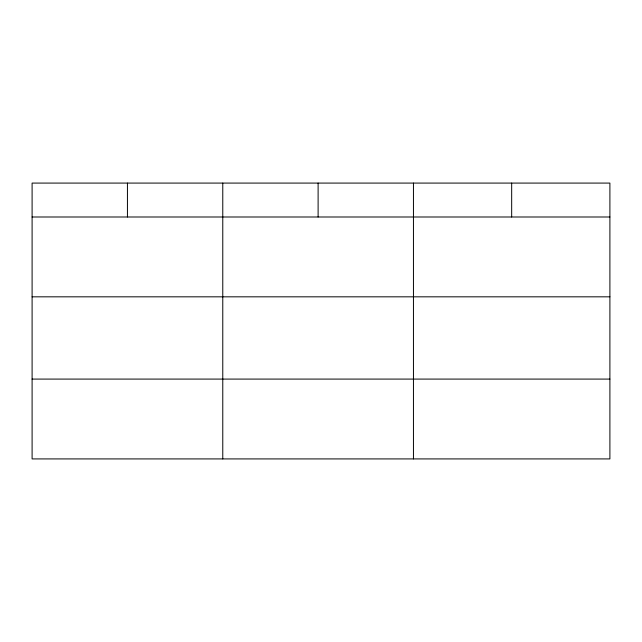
<?xml version="1.0" encoding="UTF-8"?>
<svg xmlns="http://www.w3.org/2000/svg" width="642" height="642" viewBox="0 0 642 642"><rect width="100%" height="100%" fill="white"/><g stroke="black" fill="none" stroke-linecap="round" stroke-linejoin="round"><path stroke-width="0.96" d="M609.9 296.829L609.9 183.082L32.1 183.082L32.1 458.918L609.9 458.918L609.9 296.829L32.1 296.829M32.1 216.996L609.9 216.996M32.1 379.085L609.9 379.085M511.674 183.082L511.674 216.996M413.448 183.082L413.448 458.918M318.111 183.082L318.111 216.996M222.774 183.082L222.774 458.918M127.437 183.082L127.437 216.996"/></g></svg>
